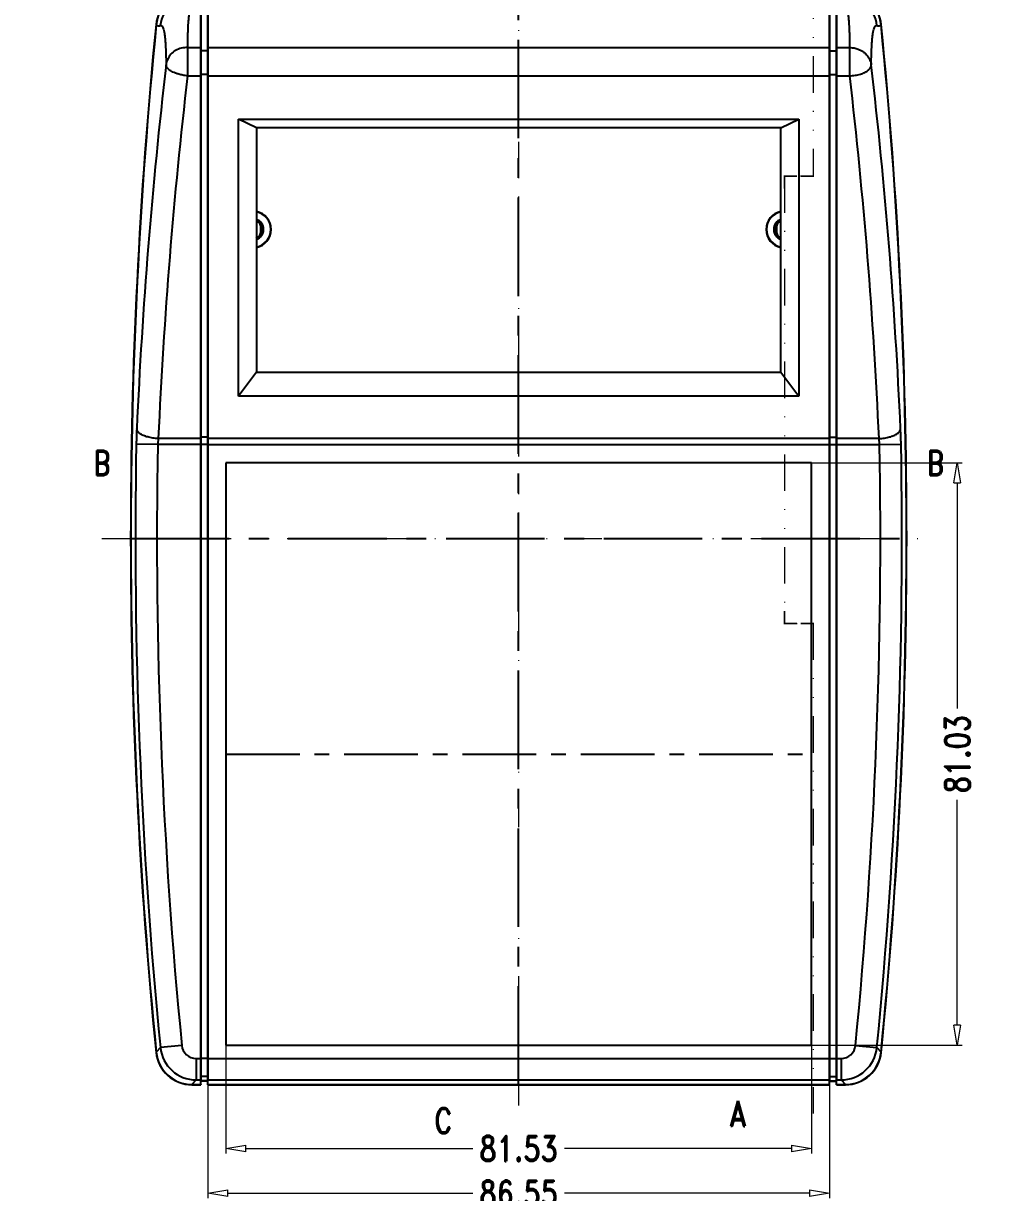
# Model space of a CAD drawing. Header units: millimetres. Extents: x 0 to 4083, y 0 to 1644.
# Drawn here: x 3551.8 to 3686.2, y 1399.3 to 1562 of the extents above; entities that cross this region are included whole.
import ezdxf
from ezdxf.enums import TextEntityAlignment as Align

# ---------------------------------------------------------------- set-up
doc = ezdxf.new("R2010")
doc.units = ezdxf.units.MM
doc.linetypes.add('CENTER', pattern=[50.8, 31.75, -6.35, 6.35, -6.35])
doc.linetypes.add('DIVIDE', pattern=[31.75, 12.7, -6.35, 0, -6.35, 0, -6.35])
doc.layers.get('0').update_dxf_attribs({"linetype": 'CONTINUOUS'})
doc.layers.get('Defpoints').update_dxf_attribs({"linetype": 'CONTINUOUS'})
doc.layers.add('dim', color=3, linetype='CONTINUOUS', lineweight=9)
doc.layers.add('hatch', color=56, linetype='CONTINUOUS', lineweight=9)
doc.styles.add('longtou', font='romand.shx', dxfattribs={"width": 0.8, "bigfont": 'fangsong.shx'})
doc.dimstyles.new('YanXiu', dxfattribs={"dimtxt": 2.5, "dimasz": 2.2, "dimexe": 1, "dimexo": 0, "dimgap": 0.66, "dimtad": 0, "dimzin": 0, "dimdsep": 46, "dimtxsty": 'longtou', "dimblk": 'CLOSEDBLANK', "dimcen": 0, "dimclrd": 3, "dimclre": 3, "dimclrt": 7, "dimadec": 0, "dimazin": 0, "dimtfac": 1, "dimtdec": 4, "dimtofl": 0, "dimtmove": 0, "dimatfit": 3, "dimldrblk": 'CLOSEDBLANK', "dimfxl": 0, "dimtolj": 1, "dimtzin": 0, "dimlwd": 0, "dimlwe": 0, "dimarcsym": 0})

# ---------------------------------------------------------------- blocks, each defined once
blk = doc.blocks.new('_ClosedBlank')
at = {"color": 0, "linetype": 'ByBlock', "lineweight": -2}
for p, q in [((-1, 0.167), (0, 0)), ((-1, 0.167), (-1, -0.167)), ((0, 0), (-1, -0.167))]:
    blk.add_line(p, q, dxfattribs=at)
blk = doc.blocks.new('*D29')
at = {"layer": 'Defpoints', "color": 0}
for p in [(3661.53, 1500.86), (3681.81, 1500.86), (3661.53, 1419.82)]:
    blk.add_point(p, dxfattribs=at)
at = {"layer": 'dim', "color": 3, "lineweight": 5}
for p, q in [((3661.53, 1500.86), (3682.51, 1500.86)), ((3681.81, 1498.06), (3681.81, 1466.7)), ((3681.81, 1422.62), (3681.81, 1453.97)), ((3661.53, 1419.82), (3682.51, 1419.82))]:
    blk.add_line(p, q, dxfattribs=at)
at = {"layer": 'dim', "color": 3, "lineweight": 5, "xscale": 2.8, "yscale": 2.8, "zscale": 2.8}
for p, rotation in [((3681.81, 1500.86), 90), ((3681.81, 1419.82), 270)]:
    blk.add_blockref('_ClosedBlank', p, dxfattribs=dict(at, rotation=rotation))
at = {"layer": 'dim', "color": 7, "insert": (3681.81, 1460.34), "char_height": 3.5, "attachment_point": 5, "rotation": 90, "style": 'longtou'}
blk.add_mtext('81.03', dxfattribs=at)
blk = doc.blocks.new('*D30')
at = {"layer": 'Defpoints', "color": 0}
for p in [(3580, 1419.82), (3661.53, 1419.82), (3580, 1405.45)]:
    blk.add_point(p, dxfattribs=at)
at = {"layer": 'dim', "color": 3, "lineweight": 5}
for p, q in [((3580, 1419.82), (3580, 1404.75)), ((3661.53, 1419.82), (3661.53, 1404.75)), ((3582.8, 1405.45), (3614.4, 1405.45)), ((3658.73, 1405.45), (3627.13, 1405.45))]:
    blk.add_line(p, q, dxfattribs=at)
at = {"layer": 'dim', "color": 3, "lineweight": 5, "xscale": 2.8, "yscale": 2.8, "zscale": 2.8, "rotation": 180}
blk.add_blockref('_ClosedBlank', (3580, 1405.45), dxfattribs=at)
at = {"layer": 'dim', "color": 3, "lineweight": 5, "xscale": 2.8, "yscale": 2.8, "zscale": 2.8}
blk.add_blockref('_ClosedBlank', (3661.53, 1405.45), dxfattribs=at)
at = {"layer": 'dim', "color": 7, "insert": (3620.76, 1405.45), "char_height": 3.5, "attachment_point": 5, "style": 'longtou'}
blk.add_mtext('81.53', dxfattribs=at)
blk = doc.blocks.new('*D43')
at = {"layer": 'Defpoints', "color": 0}
for p in [(3577.49, 1415.5), (3664.04, 1415.5), (3577.49, 1399.26)]:
    blk.add_point(p, dxfattribs=at)
at = {"layer": 'dim', "color": 3, "lineweight": 5}
for p, q in [((3577.49, 1415.5), (3577.49, 1398.56)), ((3664.04, 1415.5), (3664.04, 1398.56)), ((3580.29, 1399.26), (3614.4, 1399.26)), ((3661.24, 1399.26), (3627.13, 1399.26))]:
    blk.add_line(p, q, dxfattribs=at)
at = {"layer": 'dim', "color": 3, "lineweight": 5, "xscale": 2.8, "yscale": 2.8, "zscale": 2.8, "rotation": 180}
blk.add_blockref('_ClosedBlank', (3577.49, 1399.26), dxfattribs=at)
at = {"layer": 'dim', "color": 3, "lineweight": 5, "xscale": 2.8, "yscale": 2.8, "zscale": 2.8}
blk.add_blockref('_ClosedBlank', (3664.04, 1399.26), dxfattribs=at)
at = {"layer": 'dim', "color": 7, "insert": (3620.76, 1399.26), "char_height": 3.5, "attachment_point": 5, "style": 'longtou'}
blk.add_mtext('86.55', dxfattribs=at)
blk = doc.blocks.new('*D44')
at = {"layer": 'Defpoints', "color": 0}
for p in [(3935.9, 1559.67), (3937.85, 1560.11)]:
    blk.add_point(p, dxfattribs=at)
at = {"layer": 'dim', "color": 3, "lineweight": 5}
blk.add_line((3930.44, 1558.42), (3933.17, 1559.04), dxfattribs=at)
at = {"layer": 'dim', "color": 3, "lineweight": 5, "xscale": 2.8, "yscale": 2.8, "zscale": 2.8, "rotation": 12.82550055500825}
blk.add_blockref('_ClosedBlank', (3935.9, 1559.67), dxfattribs=at)
at = {"layer": 'dim', "color": 7, "insert": (3924.23, 1557.01), "char_height": 3.5, "attachment_point": 5, "rotation": 12.8255, "style": 'longtou'}
blk.add_mtext('∅2.00', dxfattribs=at)

msp = doc.modelspace()

# ---------------------------------------------------------------- linework, layer by layer
at = {"color": 7, "linetype": 'Continuous'}
for p, q in [((3576.514, 1414.365), (3576.514, 1566.312)), ((3576.541, 1565.237), (3576.541, 1415.501)), ((3577.488, 1565.237), (3577.488, 1415.501)), ((3577.514, 1414.365), (3577.514, 1566.312)), ((3664.014, 1414.365), (3664.014, 1566.312)), ((3664.041, 1565.237), (3664.041, 1415.501)), ((3664.988, 1565.237), (3664.988, 1415.501)), ((3665.014, 1414.365), (3665.014, 1566.312)), ((3574.683, 1558.642), (3576.514, 1558.642)), ((3574.683, 1558.642), (3574.683, 1554.704)), ((3576.541, 1558.197), (3576.514, 1558.642)), ((3577.514, 1558.642), (3577.488, 1558.197)), ((3577.514, 1558.642), (3664.014, 1558.642)), ((3664.014, 1558.642), (3664.041, 1558.197)), ((3664.988, 1558.197), (3665.014, 1558.642)), ((3665.014, 1558.642), (3666.846, 1558.642)), ((3666.846, 1554.704), (3666.846, 1558.642)), ((3577.488, 1558.197), (3576.541, 1558.197)), ((3664.041, 1558.197), (3664.988, 1558.197)), ((3574.683, 1554.704), (3576.514, 1554.704)), ((3576.541, 1554.915), (3576.514, 1554.704)), ((3577.488, 1554.915), (3576.541, 1554.915)), ((3577.514, 1554.704), (3577.488, 1554.915)), ((3577.514, 1554.704), (3664.014, 1554.704)), ((3664.014, 1554.704), (3664.041, 1554.915)), ((3664.041, 1554.915), (3664.988, 1554.915)), ((3664.988, 1554.915), (3665.014, 1554.704)), ((3665.014, 1554.704), (3666.846, 1554.704)), ((3581.764, 1548.668), (3659.764, 1548.668)), ((3584.264, 1547.459), (3581.764, 1548.668)), ((3581.764, 1510.15), (3581.764, 1548.668)), ((3657.264, 1547.459), (3584.264, 1547.459)), ((3584.264, 1547.459), (3584.264, 1513.473)), ((3657.264, 1547.459), (3659.764, 1548.668)), ((3657.264, 1513.473), (3657.264, 1547.459)), ((3659.764, 1548.668), (3659.764, 1510.15)), ((3584.264, 1534.486), (3584.313, 1534.487)), ((3584.313, 1534.487), (3584.264, 1534.438)), ((3657.216, 1534.487), (3657.264, 1534.486)), ((3657.216, 1534.487), (3657.264, 1534.438)), ((3584.912, 1533.887), (3584.858, 1533.832)), ((3584.858, 1533.832), (3584.858, 1532.845)), ((3584.912, 1532.79), (3584.858, 1532.845)), ((3585.257, 1533.339), (3584.911, 1533.339)), ((3656.272, 1533.339), (3656.617, 1533.339)), ((3656.616, 1533.887), (3656.671, 1533.832)), ((3656.616, 1532.79), (3656.671, 1532.845)), ((3656.671, 1532.845), (3656.671, 1533.832)), ((3584.313, 1532.19), (3584.264, 1532.239)), ((3584.313, 1532.19), (3584.264, 1532.191)), ((3657.216, 1532.19), (3657.264, 1532.239)), ((3657.264, 1532.191), (3657.216, 1532.19)), ((3584.264, 1513.473), (3581.764, 1510.15)), ((3584.264, 1513.473), (3657.264, 1513.473)), ((3657.264, 1513.473), (3659.764, 1510.15)), ((3659.764, 1510.15), (3581.764, 1510.15)), ((3570.542, 1503.395), (3567.547, 1503.449)), ((3576.541, 1503.395), (3570.542, 1503.395)), ((3576.514, 1504.24), (3570.608, 1504.24)), ((3576.541, 1504.452), (3576.514, 1504.24)), ((3577.488, 1504.452), (3576.541, 1504.452)), ((3577.488, 1503.395), (3576.541, 1503.395)), ((3577.514, 1504.24), (3577.488, 1504.452)), ((3577.488, 1503.395), (3664.041, 1503.395)), ((3664.014, 1504.24), (3577.514, 1504.24)), ((3664.014, 1504.24), (3664.041, 1504.452)), ((3664.041, 1504.452), (3664.988, 1504.452)), ((3664.041, 1503.395), (3664.988, 1503.395)), ((3664.988, 1504.452), (3665.014, 1504.24)), ((3664.988, 1503.395), (3670.987, 1503.395)), ((3670.921, 1504.24), (3665.014, 1504.24)), ((3670.987, 1503.395), (3673.982, 1503.449)), ((3661.532, 1500.856), (3579.997, 1500.856)), ((3579.997, 1500.856), (3579.997, 1419.821)), ((3661.532, 1419.821), (3661.532, 1500.856)), ((3570.904, 1419.506), (3570.327, 1418.865)), ((3573.886, 1419.799), (3570.904, 1419.506)), ((3579.997, 1419.821), (3661.532, 1419.821)), ((3667.643, 1419.799), (3670.625, 1419.506)), ((3670.625, 1419.506), (3671.201, 1418.865)), ((3575.873, 1417.998), (3575.873, 1415.002)), ((3575.873, 1417.998), (3576.541, 1417.998)), ((3577.488, 1417.998), (3576.541, 1417.998)), ((3577.488, 1417.998), (3664.041, 1417.998)), ((3664.041, 1417.998), (3664.988, 1417.998)), ((3664.988, 1417.998), (3665.655, 1417.998)), ((3665.655, 1417.998), (3665.655, 1415.002)), ((3576.541, 1415.501), (3576.514, 1415.002)), ((3576.541, 1415.501), (3576.541, 1414.865)), ((3577.488, 1415.501), (3576.541, 1415.501)), ((3577.488, 1415.501), (3577.488, 1414.865)), ((3577.514, 1415.002), (3577.488, 1415.501)), ((3664.014, 1415.002), (3664.041, 1415.501)), ((3664.041, 1415.501), (3664.041, 1414.865)), ((3664.041, 1415.501), (3664.988, 1415.501)), ((3664.988, 1415.501), (3664.988, 1414.865)), ((3664.988, 1415.501), (3665.014, 1415.002)), ((3575.272, 1414.339), (3576.514, 1414.339)), ((3575.873, 1415.002), (3575.296, 1414.365)), ((3575.296, 1414.365), (3576.514, 1414.365)), ((3575.873, 1415.002), (3576.514, 1415.002)), ((3576.514, 1414.365), (3576.541, 1414.88)), ((3576.516, 1414.365), (3576.514, 1414.339)), ((3577.488, 1414.88), (3576.541, 1414.88)), ((3577.488, 1414.839), (3576.541, 1414.839)), ((3577.514, 1414.365), (3577.487, 1414.88)), ((3577.514, 1414.339), (3577.513, 1414.365)), ((3577.514, 1415.002), (3664.014, 1415.002)), ((3577.514, 1414.365), (3664.014, 1414.365)), ((3577.514, 1414.339), (3664.014, 1414.339)), ((3664.014, 1414.365), (3664.041, 1414.88)), ((3664.014, 1414.339), (3664.016, 1414.365)), ((3664.041, 1414.88), (3664.988, 1414.88)), ((3664.041, 1414.839), (3664.988, 1414.839)), ((3665.014, 1414.365), (3664.987, 1414.88)), ((3665.014, 1414.339), (3665.013, 1414.365)), ((3665.014, 1415.002), (3665.655, 1415.002)), ((3665.014, 1414.365), (3666.233, 1414.365)), ((3665.014, 1414.339), (3666.256, 1414.339)), ((3665.655, 1415.002), (3666.233, 1414.365))]:
    msp.add_line(p, q, dxfattribs=at)
at = {"color": 1, "linetype": 'CENTER', "ltscale": 0.432}
for p, q in [((3620.764, 1414.339), (3620.764, 1566.339)), ((3566.764, 1490.339), (3674.764, 1490.339))]:
    msp.add_line(p, q, dxfattribs=at)
at = {"color": 1, "linetype": 'CENTER', "ltscale": 0.32414}
msp.add_line((3579.997, 1460.339), (3661.532, 1460.339), dxfattribs=at)
at = {"color": 7, "linetype": 'Continuous'}
for centre, radius, start, end in [((3575.27, 1561.348), 4.991, 89.97596, 174.35645), ((3575.296, 1561.319), 4.993, 89.97764, 174.35669), ((3575.345, 1561.265), 4.471, 89.92224, 174.41648), ((3666.183, 1561.265), 4.471, 5.58373, 90.07755), ((3666.233, 1561.319), 4.993, 5.6435, 90.02252), ((3666.259, 1561.348), 4.991, 5.64355, 90.02404), ((4290.764, 1490.339), 724, 174.332411, 185.667589), ((4290.764, 1490.339), 723.974, 174.334444, 185.665698), ((2950.764, 1490.339), 723.974, 354.334302, 5.665559), ((2950.764, 1490.339), 724, 354.332411, 5.667589), ((4291.193, 1472.716), 724.326, 173.377914, 177.400175), ((2950.336, 1472.716), 724.326, 2.599825, 6.622086), ((4291.191, 1471.448), 721.329, 173.372145, 177.394383), ((2950.338, 1471.448), 721.329, 2.605617, 6.627855), ((3583.764, 1533.339), 2.552, 281.43004, 78.56996), ((3583.764, 1533.339), 2.5, 281.66993, 78.33007), ((3657.764, 1533.339), 2.552, 101.43004, 258.56996), ((3657.764, 1533.339), 2.5, 101.66993, 258.33007), ((3583.764, 1533.339), 1.493, 289.89049, 70.10951), ((3584.316, 1533.89), 0.597, 359.71152, 90.28829), ((3657.764, 1533.339), 1.493, 109.89049, 250.10951), ((3657.213, 1533.89), 0.597, 89.71181, 180.28838), ((3584.316, 1532.787), 0.597, 269.70997, 0.29023), ((3730.17, 1533.321), 145.258, 179.77702, 179.99322), ((3729.843, 1533.355), 144.932, 180.00654, 180.22322), ((3511.686, 1533.322), 144.932, 0.00654, 0.22322), ((3511.359, 1533.356), 145.258, 359.77702, 359.99322), ((3657.213, 1532.787), 0.597, 179.71005, 270.28976), ((3646.411, 1502.058), 78.877, 177.44736, 178.98948), ((3595.12, 1502.058), 78.874, 1.0105, 2.55267), ((4290.764, 1490.339), 723.337, 178.961423, 185.619674), ((4290.764, 1490.339), 720.341, 178.961423, 185.619674), ((2950.764, 1490.339), 720.341, 354.380326, 1.038577), ((2950.764, 1490.339), 723.337, 354.380326, 1.038577), ((3575.27, 1419.329), 4.991, 185.64354, 270.02405), ((3575.294, 1419.356), 4.991, 185.64165, 270.02405), ((3575.881, 1420.004), 5.002, 185.70972, 269.90998), ((3575.872, 1419.994), 1.996, 185.59329, 270.02638), ((3665.656, 1419.994), 1.996, 269.97362, 354.40671), ((3665.648, 1420.004), 5.002, 270.09004, 354.29031), ((3666.235, 1419.356), 4.991, 269.97595, 354.35835), ((3666.259, 1419.329), 4.991, 269.97595, 354.35646)]:
    msp.add_arc(centre, radius, start, end, dxfattribs=at)
for centre, major_axis, start_param, end_param in [((3584.258, 1533.832), (0.424, 0.424), -0.7853601, 0.7853601), ((3657.271, 1533.832), (-0.424, 0.424), -0.7853601, 0.7853601), ((3584.258, 1532.845), (-0.424, 0.424), -3.9269527, -2.3562326), ((3657.271, 1532.845), (0.424, 0.424), -3.9269527, -2.3562326)]:
    msp.add_ellipse(centre, major_axis=major_axis, ratio=0.9999239, start_param=start_param, end_param=end_param, dxfattribs=at)
for points, start_tangent, end_tangent in [([(3575.352, 1565.736), (3575.277, 1565.55), (3575.195, 1565.269), (3575.111, 1564.901), (3575.029, 1564.454), (3574.949, 1563.934), (3574.877, 1563.346), (3574.812, 1562.695), (3574.758, 1561.987), (3574.717, 1561.224), (3574.69, 1560.411), (3574.678, 1559.55), (3574.683, 1558.642)], (-0.4576051, -0.8891555), (0.0108187, -0.9999415)), ([(3666.846, 1558.642), (3666.851, 1559.55), (3666.839, 1560.411), (3666.812, 1561.224), (3666.77, 1561.987), (3666.717, 1562.695), (3666.652, 1563.346), (3666.579, 1563.934), (3666.5, 1564.454), (3666.417, 1564.901), (3666.334, 1565.269), (3666.252, 1565.55), (3666.177, 1565.736)], (0.010816, 0.9999415), (-0.4576064, 0.8891549)), ([(3570.327, 1561.81), (3570.484, 1561.695), (3570.672, 1561.649), (3570.895, 1561.7)], (0.686028, -0.7275752), (0.9176059, 0.3974915)), ([(3670.633, 1561.7), (3670.857, 1561.649), (3671.045, 1561.695), (3671.202, 1561.81)], (0.9175931, -0.3975209), (0.6861091, 0.7274986)), ([(3570.895, 1561.7), (3571.023, 1561.709), (3571.139, 1561.624), (3571.243, 1561.446), (3571.336, 1561.18), (3571.417, 1560.828), (3571.487, 1560.395), (3571.546, 1559.883), (3571.595, 1559.295), (3571.635, 1558.634), (3571.665, 1557.905), (3571.686, 1557.108), (3571.7, 1556.245)], (0.9176685, 0.3973469), (0.010671, -0.9999431)), ([(3669.829, 1556.245), (3669.842, 1557.108), (3669.864, 1557.905), (3669.894, 1558.634), (3669.934, 1559.295), (3669.983, 1559.882), (3670.042, 1560.395), (3670.112, 1560.828), (3670.193, 1561.18), (3670.285, 1561.446), (3670.389, 1561.624), (3670.506, 1561.709), (3670.633, 1561.7)], (0.0106713, 0.9999431), (0.9176679, -0.3973483)), ([(3574.683, 1558.642), (3573.813, 1558.551), (3573.02, 1558.232), (3572.369, 1557.711), (3571.917, 1557.03), (3571.7, 1556.245)], (-0.9997226, 0.0235529), (-0.1096982, -0.9939649)), ([(3666.846, 1558.642), (3667.473, 1558.581), (3667.998, 1558.435), (3668.426, 1558.238), (3668.776, 1558.011), (3669.063, 1557.765), (3669.301, 1557.5), (3669.499, 1557.212), (3669.655, 1556.902), (3669.766, 1556.578), (3669.829, 1556.245)], (0.9998811, -0.0154232), (0.1174796, -0.9930753)), ([(3574.683, 1554.704), (3574.016, 1554.8), (3573.462, 1554.931), (3573.015, 1555.08), (3572.657, 1555.235), (3572.368, 1555.393), (3572.136, 1555.555), (3571.951, 1555.723), (3571.814, 1555.897), (3571.73, 1556.072), (3571.7, 1556.245)], (-0.9921581, 0.1249893), (-0.0196215, 0.9998075)), ([(3666.846, 1554.704), (3667.62, 1554.779), (3668.341, 1554.942), (3668.958, 1555.185), (3669.432, 1555.495), (3669.729, 1555.856), (3669.829, 1556.245)], (0.9987123, 0.0507325), (-0.0058688, 0.9999828)), ([(3570.608, 1504.24), (3569.851, 1504.31), (3569.143, 1504.457), (3568.53, 1504.672), (3568.051, 1504.942), (3567.739, 1505.248), (3567.613, 1505.571)], (-0.9993021, 0.0373539), (-0.0905112, 0.9958954)), ([(3670.921, 1504.24), (3671.678, 1504.31), (3672.386, 1504.457), (3672.999, 1504.672), (3673.477, 1504.942), (3673.79, 1505.248), (3673.916, 1505.571)], (0.9993021, 0.0373539), (0.0905113, 0.9958954)), ([(3570.608, 1504.24), (3570.594, 1504.107), (3570.58, 1503.969), (3570.569, 1503.828), (3570.558, 1503.685), (3570.549, 1503.54), (3570.542, 1503.395)], (-0.113029, -0.9935917), (-0.0452648, -0.998975)), ([(3670.987, 1503.395), (3670.979, 1503.54), (3670.971, 1503.685), (3670.96, 1503.828), (3670.948, 1503.969), (3670.935, 1504.107), (3670.921, 1504.24)], (-0.0452701, 0.9989748), (-0.1130652, 0.9935876))]:
    msp.add_spline(points, degree=3, dxfattribs=dict(at, start_tangent=start_tangent, end_tangent=end_tangent))
at = {"layer": 'hatch', "color": 2, "linetype": 'DIVIDE', "ltscale": 0.4}
for p, q in [((3620.764, 1571.339), (3620.764, 1409.339)), ((3661.764, 1570.339), (3661.764, 1540.741)), ((3657.764, 1540.741), (3657.764, 1478.513)), ((3562.764, 1490.339), (3678.764, 1490.339)), ((3661.764, 1478.513), (3661.764, 1410.339))]:
    msp.add_line(p, q, dxfattribs=at)
at = {"layer": 'hatch', "color": 2, "linetype": 'DIVIDE', "ltscale": 0.14}
for p, q in [((3661.764, 1540.741), (3657.764, 1540.741)), ((3657.764, 1478.513), (3661.764, 1478.513))]:
    msp.add_line(p, q, dxfattribs=at)
at = {"layer": 'hatch', "color": 2, "const_width": 0.2}
for points in [[(3661.764, 1542.491), (3661.764, 1540.741), (3660.014, 1540.741)], [(3659.514, 1540.741), (3657.764, 1540.741), (3657.764, 1538.991)], [(3657.764, 1480.263), (3657.764, 1478.513), (3659.514, 1478.513)], [(3660.014, 1478.513), (3661.764, 1478.513), (3661.764, 1476.763)]]:
    msp.add_lwpolyline(points, dxfattribs=at)
at = {"layer": 'hatch', "color": 2}
for points in [[(3562.764, 1490.339, 0, 0, 0), (3562.764, 1493.839, 1.05, 0, 0), (3562.764, 1497.339, 0, 0, 0)], [(3678.764, 1490.339, 0, 0, 0), (3678.764, 1493.839, 1.05, 0, 0), (3678.764, 1497.339, 0, 0, 0)], [(3661.764, 1410.339, 0, 0, 0), (3658.264, 1410.339, 1.05, 0, 0), (3654.764, 1410.339, 0, 0, 0)], [(3620.764, 1409.339, 0, 0, 0), (3617.264, 1409.339, 1.05, 0, 0), (3613.764, 1409.339, 0, 0, 0)]]:
    msp.add_lwpolyline(points, format="xyseb", dxfattribs=at)

# ---------------------------------------------------------------- texts
at = {"layer": 'hatch', "color": 6, "style": 'longtou', "width": 0.8}
for s, p in [('B', (3562.764, 1500.839)), ('B', (3678.764, 1500.839)), ('C', (3610.264, 1409.339)), ('A', (3651.264, 1410.339))]:
    msp.add_text(s, height=3.5, dxfattribs=at).set_placement(p, align=Align.MIDDLE)

# ---------------------------------------------------------------- dimensions: what is measured, and where the dimension line sits
at = {"layer": 'dim'}
for base, p1, p2, picture, middle in [((3935.901070317, 1559.666057196), (0, 0), (0, 0), '*D44', (3924.233305432, 1557.009744497)), ((3579.997, 1405.4472), (3661.5319, 1419.8211), (3579.997, 1419.8211), '*D30', (3620.7644, 1405.4472)), ((3577.488, 1399.258), (3664.041, 1415.501), (3577.488, 1415.501), '*D43', (3620.764, 1399.258))]:
    dim = msp.add_linear_dim(base=base, p1=p1, p2=p2, dimstyle='YanXiu', override={"dimtxt": 3.5, "dimasz": 2.8, "dimexe": 0.69965, "dimgap": 0.69965}, dxfattribs=at)
    dim.commit()
    dim.dimension.update_dxf_attribs({"geometry": picture, "text_midpoint": middle, "dimtype": 160})
dim = msp.add_linear_dim(base=(3681.8142, 1500.856), p1=(3661.5319, 1419.8211), p2=(3661.5319, 1500.856), angle=90, dimstyle='YanXiu', override={"dimtxt": 3.5, "dimasz": 2.8, "dimexe": 0.69965, "dimgap": 0.69965}, dxfattribs=at)
dim.commit()
dim.dimension.update_dxf_attribs({"geometry": '*D29', "text_midpoint": (3681.8142, 1460.3385), "dimtype": 160})

doc.saveas('drawing.dxf')
